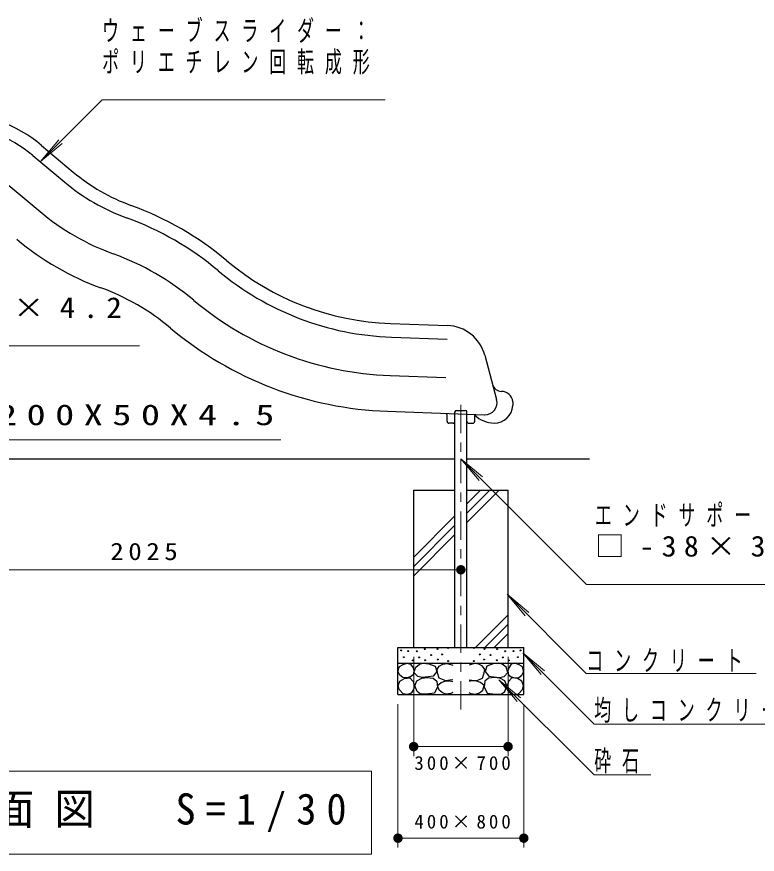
# Model space of a CAD drawing. Units: millimetres on the paper, scale 1:30. Extents: x -365 to 0, y -47 to 257.
# Drawn here: x -208.6 to -130.1, y 61.9 to 150.7 of the extents above; entities that cross this region are included whole.
import ezdxf

# ---------------------------------------------------------------- set-up
doc = ezdxf.new("R2010")
doc.units = ezdxf.units.MM
doc.linetypes.add('USER2', pattern=[6, 3, -1, 1, -1])
doc.layers.add('LY_1', color=7, linetype='Continuous', lineweight=13)
doc.styles.add('ＭＳ ゴシック', font='')
doc.styles.get('ＭＳ ゴシック').set_extended_font_data('MS Gothic')

# ---------------------------------------------------------------- blocks, each defined once
blk = doc.blocks.new('filled_dot')
at = {"color": 0, "linetype": 'Continuous', "lineweight": -2, "const_width": 1.25}
blk.add_lwpolyline([(-0.625, 0, 1), (0.625, 0, 1)], format="xyb", close=True, dxfattribs=at)

msp = doc.modelspace()

# ---------------------------------------------------------------- linework, layer by layer
at = {"layer": 'LY_1'}
for p, q in [((-199.539, 141.852), (-206.06, 135.331)), ((-199.539, 141.852), (-169.539, 141.852)), ((-206.06, 135.331), (-204.132, 137.629)), ((-206.06, 135.331), (-203.762, 137.259)), ((-222.866, 115.803), (-195.592, 115.803)), ((-234.897, 105.823), (-180.6, 105.823)), ((-161.521, 103.836), (-159.592, 101.538)), ((-161.521, 103.836), (-159.223, 101.907)), ((-148.207, 90.522), (-161.521, 103.836)), ((-160.884, 97.068), (-157.45, 100.502)), ((-160.884, 98.058), (-158.44, 100.502)), ((-160.884, 99.048), (-159.43, 100.502)), ((-166.52, 93.413), (-162.156, 97.777)), ((-166.52, 92.423), (-162.156, 96.787)), ((-166.52, 91.433), (-162.156, 95.797)), ((-161.52, 92.067), (-229.021, 92.067)), ((-148.207, 90.522), (-114.32, 90.522)), ((-156.622, 89.469), (-154.693, 87.171)), ((-156.622, 89.469), (-154.323, 87.541)), ((-148.226, 81.077), (-156.622, 89.469)), ((-159.975, 83.836), (-156.52, 87.29)), ((-158.985, 83.836), (-156.52, 86.301)), ((-157.995, 83.836), (-156.52, 85.311)), ((-166.52, 82.836), (-166.52, 72.33)), ((-156.52, 82.836), (-156.52, 72.33)), ((-154.955, 83.274), (-153.027, 80.976)), ((-154.955, 83.274), (-152.657, 81.346)), ((-147.393, 75.712), (-154.955, 83.274)), ((-148.226, 81.077), (-130.226, 81.077)), ((-157.485, 80.409), (-155.553, 78.114)), ((-157.485, 80.409), (-155.184, 78.484)), ((-147.393, 70.347), (-157.485, 80.409)), ((-168.187, 77.836), (-168.187, 62.625)), ((-154.853, 77.836), (-154.853, 62.625)), ((-147.393, 75.712), (-123.393, 75.712)), ((-156.52, 73.33), (-166.52, 73.33)), ((-171.005, 70.722), (-218.805, 70.722)), ((-171.005, 61.922), (-171.005, 70.722)), ((-147.393, 70.347), (-141.393, 70.347)), ((-154.853, 63.625), (-168.187, 63.625)), ((-218.805, 61.922), (-171.005, 61.922))]:
    msp.add_line(p, q, dxfattribs=at)
at = {"layer": 'LY_1', "lineweight": 25}
for p, q in [((-205.963, 137.037), (-202.606, 134.22)), ((-206.863, 135.964), (-203.506, 133.147)), ((-209.477, 132.849), (-206.12, 130.032)), ((-168.977, 118.157), (-162.936, 117.946)), ((-168.882, 116.72), (-162.986, 116.514)), ((-158.994, 114.811), (-157.731, 110.097)), ((-169.024, 112.656), (-163.127, 112.45)), ((-156.021, 109.874), (-156.021, 109.468)), ((-169.301, 108.863), (-158.999, 108.503)), ((-162.987, 107.802), (-162.987, 108.47)), ((-162.156, 107.852), (-162.156, 108.789)), ((-162.154, 107.802), (-162.154, 108.613)), ((-161.989, 108.955), (-161.052, 108.955)), ((-160.887, 107.802), (-160.887, 108.569)), ((-160.886, 107.852), (-160.886, 108.789)), ((-160.054, 107.802), (-160.054, 108.54)), ((-162.354, 107.602), (-162.787, 107.602)), ((-162.156, 103.836), (-162.156, 107.852)), ((-160.886, 103.836), (-160.886, 107.852)), ((-160.687, 107.602), (-160.254, 107.602)), ((-227.536, 103.836), (-162.156, 103.836)), ((-162.156, 83.836), (-162.156, 103.836)), ((-160.886, 103.836), (-147.879, 103.836)), ((-160.884, 83.836), (-160.884, 103.836)), ((-166.52, 100.502), (-162.156, 100.502)), ((-166.52, 83.836), (-166.52, 100.502)), ((-160.884, 100.502), (-156.52, 100.502)), ((-156.52, 83.836), (-156.52, 100.502)), ((-168.187, 83.836), (-154.853, 83.836)), ((-168.187, 78.836), (-168.187, 83.836)), ((-154.853, 78.836), (-154.853, 83.836)), ((-168.187, 82.169), (-154.853, 82.169)), ((-168.187, 78.836), (-154.853, 78.836))]:
    msp.add_line(p, q, dxfattribs=at)
at = {"layer": 'LY_1', "linetype": 'USER2'}
for p, q in [((-161.521, 109.562), (-161.521, 103.836)), ((-161.52, 77.254), (-161.52, 103.836))]:
    msp.add_line(p, q, dxfattribs=at)
at = {"layer": 'LY_1', "lineweight": 25}
for points in [[(-168.162, 81.242), (-168.133, 81.522), (-168.013, 81.811), (-167.644, 82.02), (-167.215, 82.16), (-166.846, 82.05), (-166.587, 81.691), (-166.507, 81.342), (-166.577, 80.923), (-166.856, 80.734), (-167.245, 80.634), (-167.674, 80.654), (-167.983, 80.893)], [(-165.617, 80.652), (-166.096, 80.761), (-166.507, 81.199), (-166.302, 81.733), (-165.891, 82.048), (-165.535, 82.158), (-164.932, 82.117), (-164.261, 81.857), (-164.083, 81.282), (-164.467, 80.802), (-165.001, 80.706)], [(-157.423, 80.652), (-156.944, 80.761), (-156.533, 81.199), (-156.738, 81.733), (-157.149, 82.048), (-157.505, 82.158), (-158.108, 82.117), (-158.779, 81.857), (-158.957, 81.282), (-158.573, 80.802), (-158.039, 80.706)], [(-154.877, 81.242), (-154.907, 81.522), (-155.027, 81.811), (-155.396, 82.02), (-155.825, 82.16), (-156.193, 82.05), (-156.453, 81.691), (-156.532, 81.342), (-156.463, 80.923), (-156.183, 80.734), (-155.795, 80.634), (-155.366, 80.654), (-155.057, 80.893)], [(-167.175, 78.86), (-167.644, 78.939), (-168.063, 79.368), (-168.172, 79.777), (-167.983, 80.265), (-167.504, 80.545), (-166.916, 80.604), (-166.577, 80.245), (-166.418, 79.717), (-166.537, 79.388), (-166.777, 79.009)], [(-165.206, 78.885), (-165.781, 78.871), (-166.165, 79.159), (-166.384, 79.761), (-166.178, 80.295), (-165.658, 80.597), (-165.097, 80.652), (-164.453, 80.569), (-164.069, 80.268), (-163.987, 79.665), (-164.302, 78.994)], [(-157.834, 78.885), (-157.259, 78.871), (-156.875, 79.159), (-156.656, 79.761), (-156.861, 80.295), (-157.382, 80.597), (-157.943, 80.652), (-158.587, 80.569), (-158.971, 80.268), (-159.053, 79.665), (-158.738, 78.994)], [(-155.864, 78.86), (-155.396, 78.939), (-154.977, 79.368), (-154.867, 79.777), (-155.057, 80.265), (-155.535, 80.545), (-156.124, 80.604), (-156.463, 80.245), (-156.622, 79.717), (-156.503, 79.388), (-156.263, 79.009)]]:
    msp.add_lwpolyline(points, close=True, dxfattribs=at)
for points in [[(-162.385, 80.405), (-162.686, 80.364), (-163.124, 80.309), (-163.809, 80.569), (-164.001, 81.131), (-164.042, 81.501), (-163.823, 81.857), (-163.426, 82.076), (-162.96, 82.131), (-162.494, 82.007), (-162.385, 81.953)], [(-160.655, 80.405), (-160.354, 80.364), (-159.916, 80.309), (-159.231, 80.569), (-159.039, 81.131), (-158.998, 81.501), (-159.217, 81.857), (-159.614, 82.076), (-160.08, 82.131), (-160.546, 82.007), (-160.655, 81.953)], [(-162.371, 79.049), (-162.577, 78.967), (-163.083, 78.871), (-163.48, 79.022), (-163.837, 79.323), (-163.987, 79.802), (-163.604, 80.131), (-163.097, 80.309), (-162.659, 80.309), (-162.385, 80.241)], [(-160.669, 79.049), (-160.463, 78.967), (-159.957, 78.871), (-159.559, 79.022), (-159.203, 79.323), (-159.053, 79.802), (-159.436, 80.131), (-159.943, 80.309), (-160.381, 80.309), (-160.655, 80.241)]]:
    msp.add_lwpolyline(points, dxfattribs=at)
for centre in [(-167.835, 83.531), (-167.091, 83.449), (-166.203, 83.428), (-165.357, 83.655), (-164.014, 83.676), (-162.879, 83.779), (-160.161, 83.779), (-159.025, 83.676), (-157.683, 83.655), (-156.837, 83.428), (-155.949, 83.449), (-155.205, 83.531), (-167.566, 82.809), (-165.955, 82.788), (-164.675, 83.036), (-163.973, 82.561), (-163.519, 83.098), (-159.521, 83.098), (-159.067, 82.561), (-158.365, 83.036), (-157.084, 82.788), (-155.474, 82.809), (-166.596, 82.458), (-165.315, 82.478), (-162.879, 82.396), (-160.161, 82.396), (-157.725, 82.478), (-156.444, 82.458)]:
    msp.add_circle(centre, 0.05, dxfattribs=at)
for centre, radius, start, end in [((-215.779, 125.33), 15.277, 50.02468, 88.60872), ((-215.779, 125.33), 13.877, 50.02468, 88.60872), ((-189.521, 149.814), 20.357, 230, 250), ((-189.521, 149.814), 21.757, 230, 250), ((-208.036, 98.927), 33.794, 49.9892, 70.0108), ((-189.521, 149.814), 25.823, 230, 250), ((-208.036, 98.927), 32.394, 49.9892, 70.0108), ((-189.521, 149.814), 29.657, 230, 250), ((-208.036, 98.927), 28.327, 49.9892, 70.0108), ((-167.982, 146.651), 28.511, 229.99381, 268), ((-167.828, 146.909), 30.207, 230.03762, 268), ((-208.036, 98.927), 24.494, 49.9892, 70.0108), ((-167.828, 146.91), 34.275, 230.03793, 268), ((-167.982, 146.651), 37.811, 229.99381, 268), ((-163.083, 113.716), 4.233, 15, 88), ((-157.2, 111.966), 0.997, 195, 268.50315), ((-157.221, 109.765), 1.205, 5.19366, 90.23551), ((-158.954, 109.769), 1.267, 268, 15), ((-157.978, 109.562), 1.959, 269.43158, 357.25583), ((-163.253, 108.443), 0.267, 5.67388, 49.36764), ((-161.989, 108.789), 0.167, 90, 180), ((-161.052, 108.789), 0.167, 0, 90), ((-157.81, 110.948), 3.351, 227.95067, 266.79302), ((-162.787, 107.802), 0.2, 180, 270), ((-162.354, 107.802), 0.2, 270, 0), ((-160.687, 107.802), 0.2, 180, 270), ((-160.254, 107.802), 0.2, 270, 0)]:
    msp.add_arc(centre, radius, start, end, dxfattribs=at)

# ---------------------------------------------------------------- block references
at = {"layer": 'LY_1', "xscale": 0.4, "yscale": 0.4, "rotation": 180}
for p in [(-161.52, 92.067), (-156.52, 73.33), (-154.853, 63.625)]:
    msp.add_blockref('filled_dot', p, dxfattribs=at)
at = {"layer": 'LY_1', "xscale": 0.4, "yscale": 0.4}
for p in [(-166.52, 73.33), (-168.187, 63.625)]:
    msp.add_blockref('filled_dot', p, dxfattribs=at)

# ---------------------------------------------------------------- texts
at = {"layer": 'LY_1', "style": 'ＭＳ ゴシック'}
for s, insert, char_height, attachment_point in [('\\T1.64;\\W0.6;ウェーブスライダー：', (-199.539, 150.302), 2.199, 1), ('\\T1.64;\\W0.6;ポリエチレン回転成形', (-199.539, 147.002), 2.199, 1), ('\\T1.5;\\W1.1;φ89.1×4.2', (-222.592, 120.953), 2.199, 1), ('\\T1.5;\\W1.35;-200X50X4.5', (-213.6, 108.473), 2.199, 4), ('\\T1.64;\\W0.6;エンドサポート：', (-147.32, 98.972), 2.199, 1), ('\\T1.5;\\W1.05;□-38×38×1.5', (-147.32, 95.672), 2.199, 1), ('\\T1.33;\\W1.15;2025', (-194.861, 93.067), 1.833, 8), ('\\T1.64;\\W0.6;コンクリート', (-148.226, 81.227), 2.199, 7), ('\\T1.64;\\W0.6;均しコンクリート', (-147.393, 75.862), 2.199, 7), ('\\T1.64;\\W0.6;砕石', (-147.393, 70.497), 2.199, 7), ('\\T1.32;300×700', (-161.184, 72.33), 1.466, 2), ('\\T1.5;\\W0.95;断面図\u3000S=1/30', (-217.405, 66.322), 3.299, 4), ('\\T1.32;400×800', (-161.184, 64.625), 1.466, 8)]:
    msp.add_mtext(s, dxfattribs=dict(at, insert=insert, char_height=char_height, attachment_point=attachment_point))

doc.saveas('drawing.dxf')
